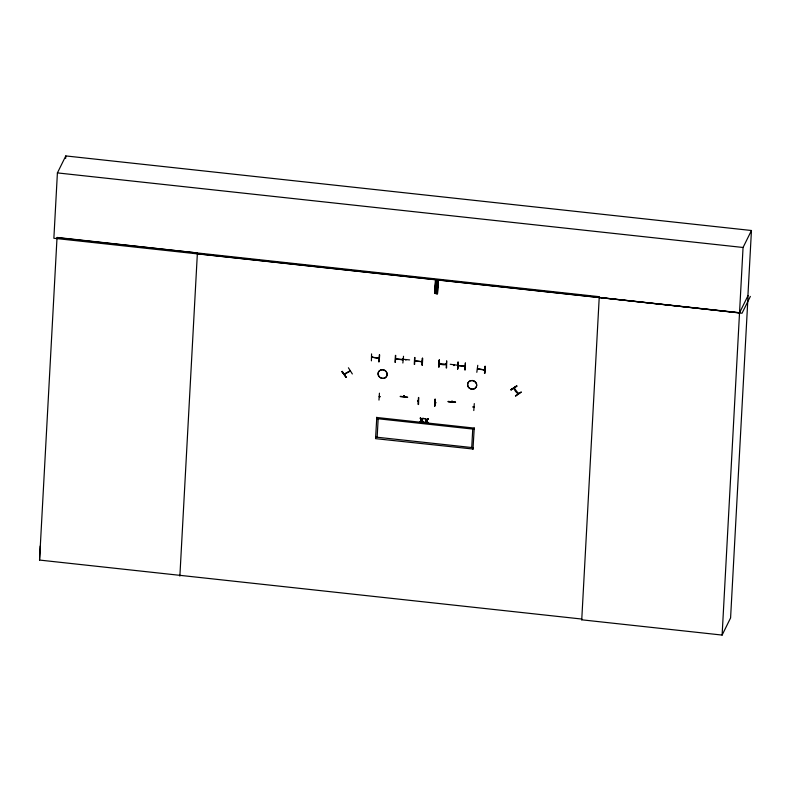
<?xml version="1.0" encoding="UTF-8"?>
<svg xmlns="http://www.w3.org/2000/svg" width="791" height="791" viewBox="0 0 791 791"><rect width="100%" height="100%" fill="white"/><g stroke="black" fill="none" stroke-linecap="round" stroke-linejoin="round"><path stroke-width="1.19" d="M39.55 560.068L57.021 237.696L599.262 296.684L581.741 619.808L581.78 619.046L39.55 560.068L40.212 546.037M747.91 295.874L751.45 230.507L65.801 155.926L57.407 172.903L53.867 238.269L739.516 312.85L748.068 295.547L730.587 617.919L722.114 635.074L581.642 619.798M65.673 158.388L65.801 155.926M179.873 576.095L197.394 252.972L57.041 237.438M473.087 449.031L375.557 438.649L376.803 417.262M395.411 355.386L395.045 362.308M395.342 362.337L395.757 355.406M396.41 358.531L396.271 359.163L396.528 358.689M402.382 359.529L402.214 359.312M402.184 359.737L402.935 359.569L395.787 358.758M403.519 356.257L402.856 363.029M414.257 364.394L414.622 357.463M414.939 357.492L414.613 364.453M421.395 361.398L421.563 361.616M422.701 358.343L422.325 365.284L422.404 358.313M422.364 358.175L422.008 365.106M434.753 293.451L435.376 280.924L438.066 281.092L437.472 293.758L438.194 281.24L437.561 281.102L436.711 293.669C439.331 293.856 432.677 293.174 435.544 293.53L436.236 281.013L435.406 280.934M434.882 293.421L435.633 280.825L435.386 293.471M435.228 293.501L435.881 280.983M435.406 293.481L435.851 280.973M435.801 293.421L436.543 293.501M437.561 281.102L436.662 293.659M436.998 293.708L437.72 281.191L437.354 293.669M439.312 360.014L438.867 367.083L439.302 360.014M439.183 363.257L439.707 363.89L439.855 363.257M445.649 364.038L445.817 364.255M445.719 364.186L445.837 363.909M446.173 367.884L446.658 360.825L446.579 367.914M457.643 369.13L458.078 362.06L457.702 368.992M458.562 365.867L457.92 365.551L464.999 366.253M464.475 366.579L464.594 366.302M464.95 369.921L465.395 362.851L465.068 369.921M472.978 449.248L474.234 427.862M722.114 635.074L743.056 247.484L751.45 230.507M379.423 393.176L378.978 400.098M402.303 359.173L409.619 359.925M407.612 397.122L400.295 396.311M405.872 359.954L405.862 360.172M403.934 396.429L403.865 395.905L404.27 396.321M403.904 396.281L403.983 395.727M404.072 396.627L404.231 395.757M418.498 397.576L418.479 404.547L418.607 397.566M418.568 397.438L418.162 404.359M435.099 399.247L434.664 406.307L435.06 399.336M434.724 406.159L435.139 399.237M435.673 402.51L435.604 402.777M448.181 401.818L455.567 402.174L448.25 401.393M454.172 364.72L453.935 365.59L453.678 364.928M457.505 365.224L450.217 364.265M473.453 406.93L473.285 406.703M474.116 406.97L473.987 406.643M473.789 410.559L474.284 403.608M371.404 360.834L371.572 353.903M379.126 357.997C379.65 358.857 375.438 358.036 371.988 357.008M378.256 358.392L378.474 357.839M378.731 361.823L379.344 354.773M379.66 354.941L379.136 361.853M477.764 365.323L476.825 372.314M478.248 368.576C478.585 369.545 476.815 369.219 477.734 368.507M484.735 369.99L477.576 368.557M484.478 373.322L485.13 366.292L484.883 373.362M484.596 373.322L485.081 366.273M350.334 371.088L344.569 374.242M400.276 396.627L407.583 397.438M451.809 401.492L452.205 401.047M448.2 401.521L455.507 402.332M514.219 387.808C512.756 388.559 518.174 395.114 518.51 393.522M518.214 393.117L517.818 393.236M342.276 371.266L346.231 377.436M344.372 373.945L350.314 370.633M344.738 373.965L344.985 374.192M348.416 367.775L352.351 373.965M349.79 371.463L349.79 370.85M371.908 357.067L372.521 357.403M372.492 357.067L372.423 357.374M372.61 357.235L371.839 357.631M378.978 357.908L371.859 357.285M395.747 358.531L396.271 359.124M395.886 358.827L395.905 358.471M435.564 282.1L437.996 282.367M379.294 396.41L379.809 397.052L380.026 396.499M379.453 396.36L379.423 396.706M435.515 282.941L437.917 283.267M435.416 284.276L437.878 284.483M402.115 359.727L402.401 359.183M403.054 359.322L403.044 359.569M376.734 418.617L474.165 429.216M378.157 418.765L377.149 437.245M375.735 437.087L473.156 447.686M415.008 360.627L415.453 361.25L415.71 360.775M422.226 361.655L414.84 361.161L415.087 360.558M415.591 360.617L415.453 361.21M421.583 361.269C423.244 362.565 416.986 360.449 414.959 360.844M422.236 361.408L422.008 361.912M417.678 400.582L417.737 400.869M417.757 400.523L417.47 401.067L418.251 400.859M418.202 401.146L418.271 400.582M418.123 401.215L418.419 400.671M439.341 363.198C438.214 364.384 446.391 365.689 446.49 364.048M438.837 367.044L439.153 360.132M446.342 363.959L445.58 364.176M420.278 418.172L420.911 418.093L421.771 419.635L420.278 418.172L421.395 420.11L420.08 421.83L421.761 420.397L423.126 422.167L421.761 420.397M420.08 421.83L421.465 419.972L420.347 418.034M420.664 421.9L420.15 421.692M422.701 418.439L423.353 418.36L421.692 419.774M423.126 422.167L422.068 420.061L423.195 422.018M425.093 418.548C428.584 423.561 423.333 417.836 425.647 418.607L426.438 420.288L428.099 418.874L426.735 420.713L427.862 422.681L426.804 420.575L428.099 418.874M425.647 418.607L425.024 418.686M424.826 422.354L425.41 422.414L424.826 422.354L426.201 420.486M435.09 402.481L435.02 403.054L435.169 402.421M426.438 420.288L427.506 418.815M427.931 422.542L426.497 420.911L427.862 422.681M435.673 402.481L435.584 403.064M458.038 362.07L457.613 369.09M465.118 366.006L464.979 366.599L465.266 366.095M451.681 401.255L452.136 401.521M478.357 368.735L477.616 368.794M483.924 369.881L484.221 369.348M484.072 369.97L484.221 369.377M484.883 369.496L484.863 369.743M474.135 406.732L473.186 407.128L473.473 406.584M472.741 429.058L471.743 447.528M511.105 389.844L516.741 385.929L510.828 389.676M514.377 388.836L514.674 388.302M516.948 386.245L510.996 389.894L516.711 385.919M518.54 393.681L514.18 388.124M515.455 395.767L521.338 391.98L515.603 396.192M750.362 296.407L742.037 313.246L599.222 297.436M434.882 402.718L435.623 402.807M435.663 403.084L435.02 403.015M473.196 406.881L473.938 406.97M421.771 419.635L422.77 418.301M425.41 422.414L426.497 420.911M421.999 420.199L423.353 418.36M402.827 359.826L395.619 359.015M341.88 371.582L346.25 377.455L341.87 371.602M464.357 366.223L465.148 366.342M439.223 363.484L446.371 364.295M57.407 172.903L743.056 247.484M197.345 253.723L739.585 312.712M435.208 292.087L437.265 292.304M434.991 292.126L437.423 292.383M457.92 365.551L465.068 366.332M427.437 418.953L428.02 419.012M376.704 417.48L474.125 428.079M473.285 407.157L473.918 407.207M477.517 369.061L484.665 369.98M379.828 396.667L379.304 396.953M458.572 365.63L458.553 365.6M436.059 285.927C436.583 287.964 437.779 284.701 436.059 285.927M435.386 285.343L437.828 285.61L435.386 285.343M435.317 286.619L437.759 286.876L435.317 286.619M458.118 365.244L457.87 365.838L458.118 365.274M378.533 375.824A4.627 4.281 26.3 0 0 386.433 376.684A4.627 4.281 26.3 0 0 382.834 369.773A4.627 4.281 26.3 0 0 378.533 375.824M378.563 375.774A4.637 4.291 26.3 0 0 386.463 376.635A4.637 4.291 26.3 0 0 382.864 369.713A4.637 4.291 26.3 0 0 378.563 375.774M468.054 386.611A4.627 4.281 26.3 0 0 475.955 387.471A4.637 4.291 26.3 0 0 472.385 380.501A4.637 4.291 26.3 0 0 468.074 386.562A4.637 4.291 26.3 0 0 475.984 387.422A4.627 4.281 26.3 0 0 472.356 380.56A4.627 4.281 26.3 0 0 468.054 386.611"/></g></svg>
